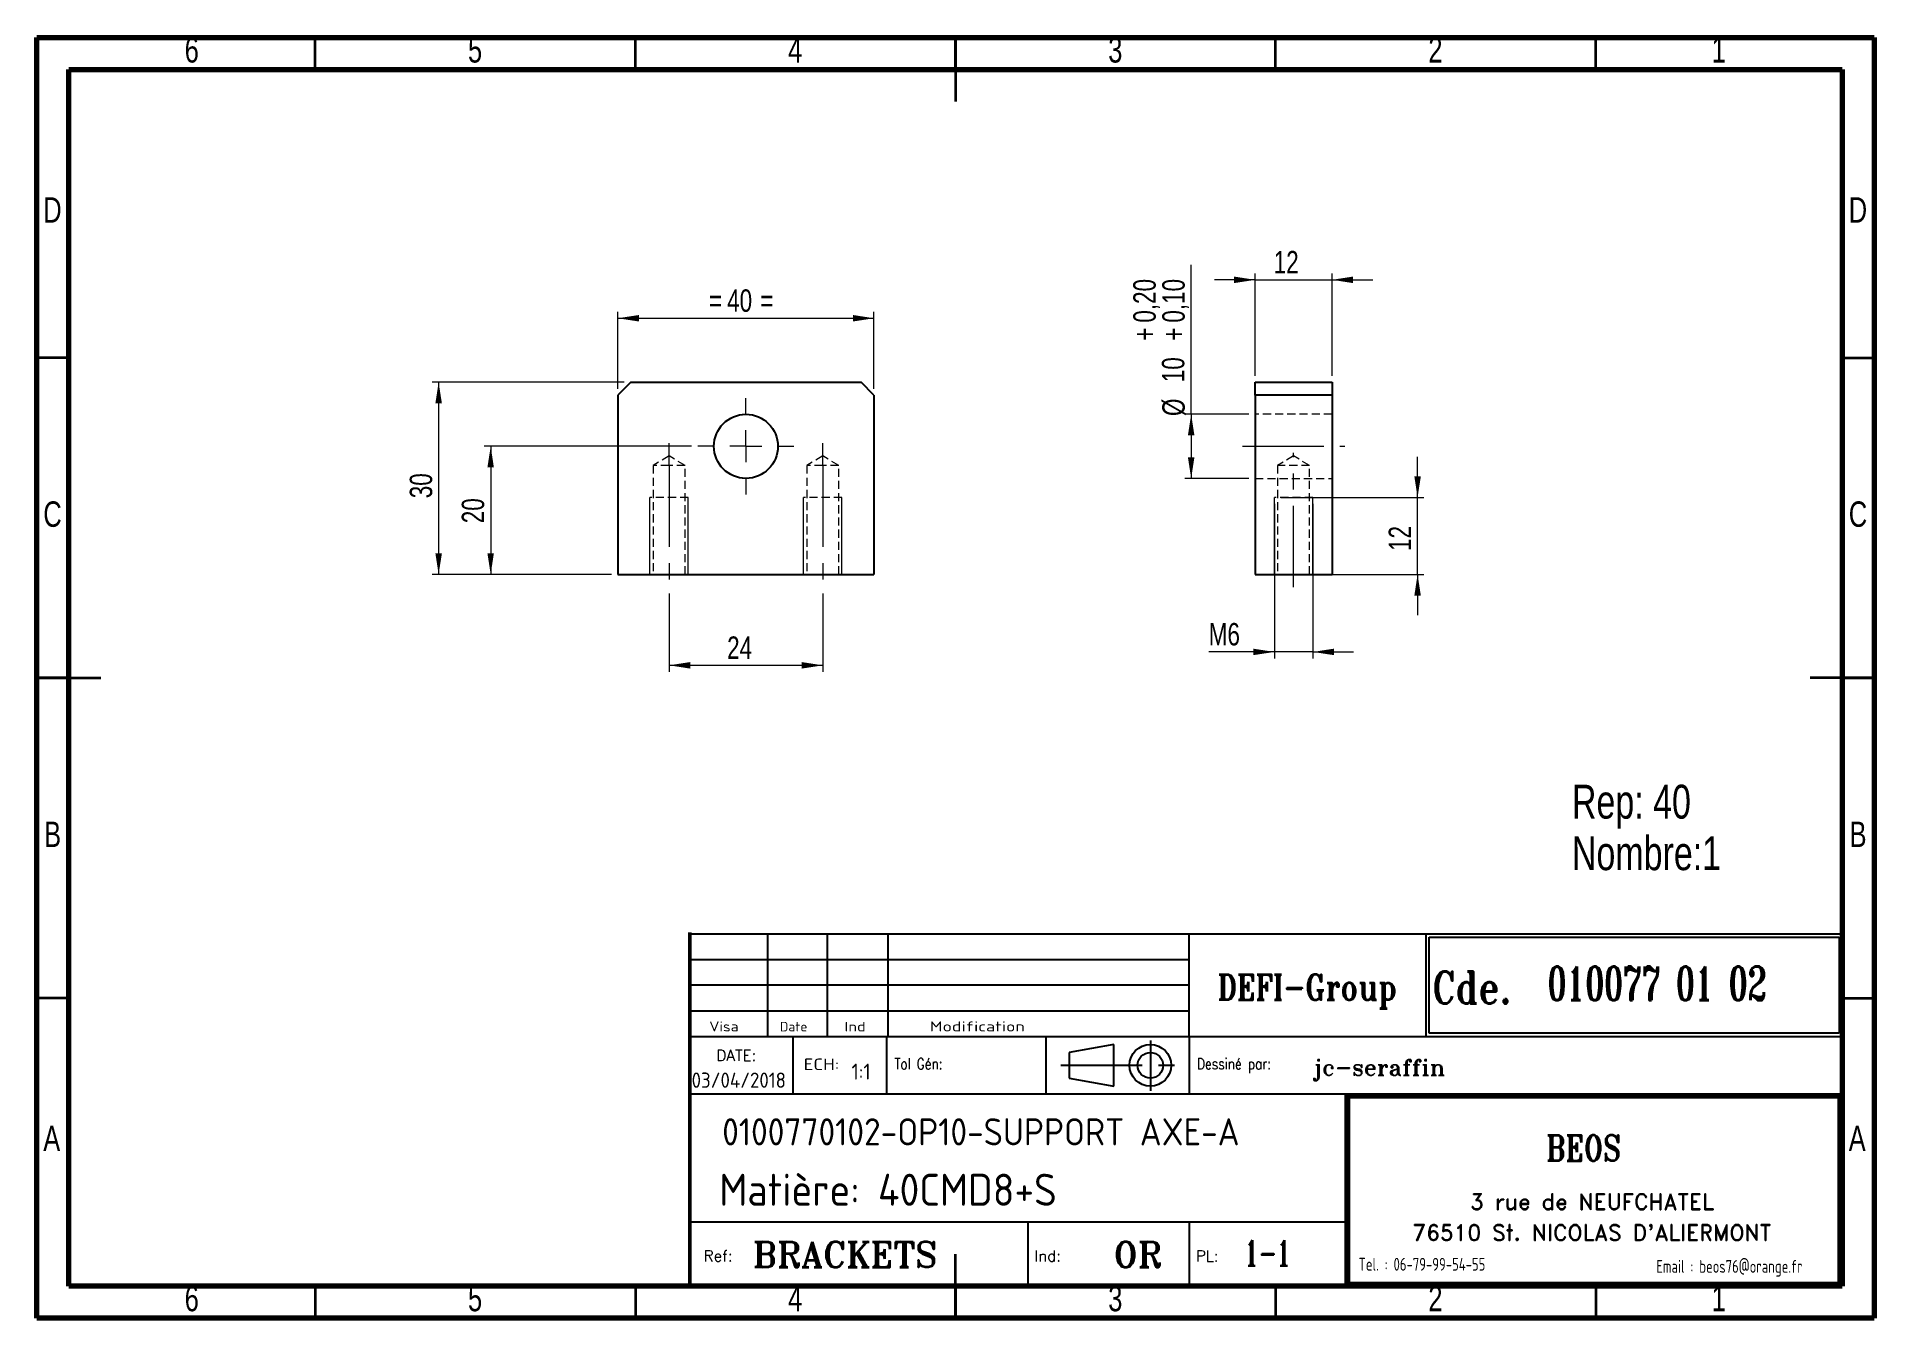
# Model space of a CAD drawing. Header units: millimetres. Extents: x 5 to 292, y 5 to 205.
import ezdxf

# ---------------------------------------------------------------- set-up
doc = ezdxf.new("R2010")
doc.units = ezdxf.units.MM
doc.linetypes.add('CENTERX2', pattern=[20.32, 12.7, -2.54, 2.54, -2.54])
doc.linetypes.add('HIDDEN', pattern=[1.905, 1.27, -0.635])
doc.layers.add('DIMENSIONS', color=176, linetype='Continuous')
doc.styles.add('SLDTEXTSTYLE0', font='TXT', dxfattribs={"width": 0.75})
doc.styles.add('SLDTEXTSTYLE1', font='ISOCP')
doc.styles.add('SLDTEXTSTYLE10', font='ISOCP', dxfattribs={"width": 1.147311})
doc.styles.add('SLDTEXTSTYLE11', font='ISOCP', dxfattribs={"width": 1.385904})
doc.styles.add('SLDTEXTSTYLE12', font='ISOCP', dxfattribs={"width": 1.246461})
doc.styles.add('SLDTEXTSTYLE13', font='ROMAND')
doc.styles.add('SLDTEXTSTYLE2', font='ROMANT', dxfattribs={"width": 0.8})
doc.styles.add('SLDTEXTSTYLE3', font='ISOCP', dxfattribs={"width": 0.8})
doc.styles.add('SLDTEXTSTYLE4', font='ROMANS', dxfattribs={"width": 0.8})
doc.styles.add('SLDTEXTSTYLE5', font='ROMANT')
doc.styles.add('SLDTEXTSTYLE6', font='ROMANS')
doc.styles.add('SLDTEXTSTYLE7', font='ROMANT', dxfattribs={"width": 0.65})
doc.styles.add('SLDTEXTSTYLE8', font='ISOCP', dxfattribs={"width": 1.446157})
doc.styles.add('SLDTEXTSTYLE9', font='ISOCP', dxfattribs={"width": 1.294402})
doc.dimstyles.new('SLDDIMSTYLE0', dxfattribs={"dimtxt": 3.5, "dimasz": 3.302, "dimexe": 0, "dimexo": 0.0625, "dimgap": 0.875, "dimtad": 1, "dimrnd": 1e-09, "dimzin": 12, "dimdsep": 46, "dimtxsty": 'SLDTEXTSTYLE0', "dimsah": 1, "dimcen": 0.09, "dimadec": 0, "dimazin": 3, "dimtfac": 1, "dimtofl": 0, "dimtmove": 0, "dimatfit": 3, "dimfxl": 1, "dimfrac": 2, "dimtolj": 1, "dimtzin": 12, "dimarcsym": 0})
doc.dimstyles.new('SLDDIMSTYLE1', dxfattribs={"dimtxt": 3.5, "dimasz": 3.302, "dimexe": 0, "dimexo": 0.0625, "dimgap": 0.875, "dimtad": 1, "dimrnd": 1e-09, "dimzin": 12, "dimdsep": 46, "dimtxsty": 'SLDTEXTSTYLE0', "dimsah": 1, "dimcen": 0.09, "dimadec": 0, "dimazin": 3, "dimtfac": 1, "dimtmove": 0, "dimatfit": 0, "dimfxl": 1, "dimfrac": 2, "dimtolj": 1, "dimtzin": 12, "dimarcsym": 0})
doc.dimstyles.new('SLDDIMSTYLE2', dxfattribs={"dimtxt": 3.5, "dimasz": 3.302, "dimexe": 0, "dimexo": 0.0625, "dimgap": 0.875, "dimtad": 1, "dimrnd": 1e-09, "dimzin": 12, "dimdsep": 46, "dimtxsty": 'SLDTEXTSTYLE0', "dimsah": 1, "dimcen": 0.09, "dimadec": 0, "dimazin": 3, "dimtol": 1, "dimtp": 0.2, "dimtm": -0.1, "dimtfac": 1, "dimtofl": 0, "dimtmove": 0, "dimatfit": 3, "dimfxl": 1, "dimfrac": 2, "dimtolj": 1, "dimarcsym": 0})

# ---------------------------------------------------------------- blocks, each defined once
blk = doc.blocks.new('SW_NOTE_0')
at = {"color": 0, "linetype": 'Continuous', "lineweight": 0, "char_height": 5.292, "attachment_point": 1, "style": 'SLDTEXTSTYLE0'}
for s, insert in [('Rep: 40', (0, 6.82)), ('Nombre:1', (0, -1.23))]:
    blk.add_mtext(s, dxfattribs=dict(at, insert=insert))
blk = doc.blocks.new('_D')
at = {"color": 7, "linetype": 'Continuous', "lineweight": 18}
for p, q in [((95.77, 150.16), (95.77, 162.16)), ((95.77, 161.16), (135.77, 161.16)), ((135.77, 150.16), (135.77, 162.16))]:
    blk.add_line(p, q, dxfattribs=at)
for points in [[(95.77, 161.16), (99.07, 160.65), (99.07, 161.67)], [(135.77, 161.16), (132.47, 161.67), (132.47, 160.65)]]:
    blk.add_solid(points, dxfattribs=at)
at = {"color": 7, "linetype": 'Continuous', "lineweight": 18, "char_height": 3.5, "attachment_point": 1, "style": 'SLDTEXTSTYLE0'}
for s, insert in [('=', (110, 165.67)), ('40', (112.83, 165.67)), ('=', (118, 165.67))]:
    blk.add_mtext(s, dxfattribs=dict(at, insert=insert))
blk = doc.blocks.new('_D_1')
at = {"color": 7, "linetype": 'Continuous', "lineweight": 18}
for p, q in [((96.77, 151.16), (66.77, 151.16)), ((67.77, 151.16), (67.77, 121.16)), ((94.77, 121.16), (66.77, 121.16))]:
    blk.add_line(p, q, dxfattribs=at)
for points in [[(67.77, 151.16), (67.26, 147.86), (68.28, 147.86)], [(67.77, 121.16), (68.28, 124.46), (67.26, 124.46)]]:
    blk.add_solid(points, dxfattribs=at)
at = {"color": 7, "linetype": 'Continuous', "lineweight": 18, "insert": (63.26, 133.05), "char_height": 3.5, "attachment_point": 1, "rotation": 90, "style": 'SLDTEXTSTYLE0'}
blk.add_mtext('30', dxfattribs=at)
blk = doc.blocks.new('_D_2')
at = {"color": 7, "linetype": 'Continuous', "lineweight": 18}
for p, q in [((107.27, 141.16), (74.9, 141.16)), ((75.9, 141.16), (75.9, 121.16)), ((94.77, 121.16), (74.9, 121.16))]:
    blk.add_line(p, q, dxfattribs=at)
for points in [[(75.9, 141.16), (75.39, 137.86), (76.4, 137.86)], [(75.9, 121.16), (76.4, 124.46), (75.39, 124.46)]]:
    blk.add_solid(points, dxfattribs=at)
at = {"color": 7, "linetype": 'Continuous', "lineweight": 18, "insert": (71.38, 129.15), "char_height": 3.5, "attachment_point": 1, "rotation": 90, "style": 'SLDTEXTSTYLE0'}
blk.add_mtext('20', dxfattribs=at)
blk = doc.blocks.new('_D_3')
at = {"color": 7, "linetype": 'Continuous', "lineweight": 18}
for p, q in [((103.77, 118.16), (103.77, 105.96)), ((127.77, 118.16), (127.77, 105.96)), ((103.77, 106.96), (127.77, 106.96))]:
    blk.add_line(p, q, dxfattribs=at)
for points in [[(103.77, 106.96), (107.07, 106.45), (107.07, 107.47)], [(127.77, 106.96), (124.47, 107.47), (124.47, 106.45)]]:
    blk.add_solid(points, dxfattribs=at)
at = {"color": 7, "linetype": 'Continuous', "lineweight": 18, "insert": (112.83, 111.47), "char_height": 3.5, "attachment_point": 1, "style": 'SLDTEXTSTYLE0'}
blk.add_mtext('24', dxfattribs=at)
blk = doc.blocks.new('SW_CENTERMARKSYMBOL_0')
at = {"color": 0, "linetype": 'Continuous', "lineweight": 0}
for p, q in [((0, 5), (0, 7.5)), ((-5, 0), (-7.5, 0)), ((0, 0), (-2.5, 0)), ((0, 0), (0, 2.5)), ((0, 0), (0, -2.5)), ((0, 0), (2.5, 0)), ((5, 0), (7.5, 0)), ((0, -5), (0, -7.5))]:
    blk.add_line(p, q, dxfattribs=at)
blk = doc.blocks.new('_D_4')
at = {"color": 7, "linetype": 'Continuous', "lineweight": 18}
for p, q in [((195.31, 167.16), (188.96, 167.16)), ((195.31, 152.16), (195.31, 168.16)), ((195.31, 167.16), (207.31, 167.16)), ((207.31, 152.16), (207.31, 168.16)), ((207.31, 167.16), (213.66, 167.16))]:
    blk.add_line(p, q, dxfattribs=at)
for points in [[(195.31, 167.16), (192.01, 167.67), (192.01, 166.65)], [(207.31, 167.16), (210.61, 166.65), (210.61, 167.67)]]:
    blk.add_solid(points, dxfattribs=at)
at = {"color": 7, "linetype": 'Continuous', "lineweight": 18, "insert": (198.2, 171.67), "char_height": 3.5, "attachment_point": 1, "style": 'SLDTEXTSTYLE0'}
blk.add_mtext('12', dxfattribs=at)
blk = doc.blocks.new('_D_5')
at = {"color": 7, "linetype": 'Continuous', "lineweight": 18}
for p, q in [((220.67, 133.16), (220.67, 139.51)), ((199.31, 133.16), (221.67, 133.16)), ((220.67, 121.16), (220.67, 133.16)), ((199.31, 121.16), (221.67, 121.16)), ((220.67, 121.16), (220.67, 114.81))]:
    blk.add_line(p, q, dxfattribs=at)
for points in [[(220.67, 133.16), (221.18, 136.46), (220.17, 136.46)], [(220.67, 121.16), (220.17, 117.86), (221.18, 117.86)]]:
    blk.add_solid(points, dxfattribs=at)
at = {"color": 7, "linetype": 'Continuous', "lineweight": 18, "insert": (216.16, 124.82), "char_height": 3.5, "attachment_point": 1, "rotation": 90, "style": 'SLDTEXTSTYLE0'}
blk.add_mtext('12', dxfattribs=at)
blk = doc.blocks.new('_D_6')
at = {"color": 7, "linetype": 'Continuous', "lineweight": 18}
for p, q in [((185.31, 146.16), (185.31, 169.52)), ((194.31, 146.16), (184.31, 146.16)), ((185.31, 146.16), (185.31, 136.16)), ((194.31, 136.16), (184.31, 136.16))]:
    blk.add_line(p, q, dxfattribs=at)
for points in [[(185.31, 146.16), (184.8, 142.86), (185.82, 142.86)], [(185.31, 136.16), (185.82, 139.46), (184.8, 139.46)]]:
    blk.add_solid(points, dxfattribs=at)
at = {"color": 7, "linetype": 'Continuous', "lineweight": 18, "char_height": 3.5, "attachment_point": 1, "rotation": 90, "style": 'SLDTEXTSTYLE0'}
for s, insert in [('0,20', (176.27, 160.47)), ('0,10', (180.8, 160.47)), ('+', (176.27, 157.64)), ('+', (180.8, 157.64)), ('10', (180.74, 151.17)), ('%%c', (180.8, 145.89))]:
    blk.add_mtext(s, dxfattribs=dict(at, insert=insert))
blk = doc.blocks.new('_D_7')
at = {"color": 7, "linetype": 'Continuous', "lineweight": 18}
for p, q in [((198.31, 132.16), (198.31, 108.05)), ((204.31, 132.16), (204.31, 108.05)), ((198.31, 109.05), (188.05, 109.05)), ((204.31, 109.05), (198.31, 109.05)), ((204.31, 109.05), (210.66, 109.05))]:
    blk.add_line(p, q, dxfattribs=at)
for points in [[(198.31, 109.05), (195.01, 109.56), (195.01, 108.55)], [(204.31, 109.05), (207.61, 108.55), (207.61, 109.56)]]:
    blk.add_solid(points, dxfattribs=at)
at = {"color": 7, "linetype": 'Continuous', "lineweight": 18, "insert": (188.05, 113.57), "char_height": 3.5, "attachment_point": 1, "style": 'SLDTEXTSTYLE0'}
blk.add_mtext('M6', dxfattribs=at)

msp = doc.modelspace()

# ---------------------------------------------------------------- linework, layer by layer
at = {"color": 7, "linetype": 'Continuous', "lineweight": 70}
for p, q in [((5, 5), (5, 205)), ((5, 205), (292, 205)), ((292, 205), (292, 5)), ((10, 10), (10, 200)), ((10, 200), (287, 200)), ((287, 200), (287, 10)), ((287, 10), (10, 10)), ((292, 5), (5, 5))]:
    msp.add_line(p, q, dxfattribs=at)
at = {"color": 7, "linetype": 'Continuous', "lineweight": 35}
for p, q in [((48.5, 200), (48.5, 205)), ((98.5, 200), (98.5, 205)), ((148.5, 205.001), (148.5, 194.999)), ((148.5, 200), (148.5, 205)), ((198.5, 200), (198.5, 205)), ((248.5, 200), (248.5, 205)), ((10, 155), (5, 155)), ((287, 155), (292, 155)), ((4.999, 105), (15.001, 105)), ((10, 105), (5, 105)), ((292.001, 105), (281.999, 105)), ((287, 105), (292, 105)), ((10, 55), (5, 55)), ((287, 55), (292, 55)), ((148.5, 4.999), (148.5, 15.001)), ((48.5, 10), (48.5, 5)), ((98.5, 10), (98.5, 5)), ((148.5, 10), (148.5, 5)), ((198.5, 10), (198.5, 5)), ((248.5, 10), (248.5, 5))]:
    msp.add_line(p, q, dxfattribs=at)
at = {"color": 7, "linetype": 'Continuous', "lineweight": 25}
for p, q in [((97.768, 151.161), (95.768, 149.161)), ((97.768, 151.161), (133.768, 151.161)), ((135.768, 149.161), (133.768, 151.161)), ((195.308, 151.161), (207.308, 151.161)), ((195.308, 149.161), (195.308, 151.161)), ((207.308, 151.161), (207.308, 149.161)), ((95.768, 149.161), (95.768, 121.161)), ((135.768, 149.161), (135.768, 121.161)), ((195.308, 149.161), (195.308, 121.161)), ((207.308, 149.161), (195.308, 149.161)), ((207.308, 149.161), (207.308, 121.161)), ((95.768, 121.161), (135.768, 121.161)), ((195.308, 121.161), (207.308, 121.161))]:
    msp.add_line(p, q, dxfattribs=at)
at = {"color": 7, "linetype": 'HIDDEN', "lineweight": 18}
for p, q in [((207.308, 146.161), (195.308, 146.161)), ((103.768, 139.663), (101.268, 138.161)), ((103.768, 138.161), (101.268, 138.161)), ((101.268, 138.161), (101.268, 121.161)), ((106.268, 138.161), (103.768, 139.663)), ((106.268, 138.161), (103.768, 138.161)), ((106.268, 121.161), (106.268, 138.161)), ((127.768, 139.663), (125.268, 138.161)), ((127.768, 138.161), (125.268, 138.161)), ((125.268, 138.161), (125.268, 121.161)), ((130.268, 138.161), (127.768, 139.663)), ((130.268, 138.161), (127.768, 138.161)), ((130.268, 121.161), (130.268, 138.161)), ((201.308, 139.663), (198.808, 138.161)), ((203.808, 138.161), (198.808, 138.161)), ((198.808, 138.161), (198.808, 121.161)), ((203.808, 138.161), (201.308, 139.663)), ((203.808, 121.161), (203.808, 138.161)), ((195.308, 136.161), (207.308, 136.161)), ((106.768, 133.161), (100.768, 133.161)), ((130.768, 133.161), (124.768, 133.161)), ((204.308, 133.161), (198.308, 133.161)), ((204.308, 133.161), (198.308, 133.161))]:
    msp.add_line(p, q, dxfattribs=at)
at = {"color": 7, "linetype": 'CENTERX2', "lineweight": 18}
for p, q in [((103.768, 138.161), (103.768, 141.663)), ((127.768, 138.161), (127.768, 141.663)), ((193.308, 141.161), (209.308, 141.161)), ((103.768, 138.161), (103.768, 119.161)), ((127.768, 138.161), (127.768, 119.161)), ((201.308, 119.161), (201.308, 140.161))]:
    msp.add_line(p, q, dxfattribs=at)
at = {"color": 7, "linetype": 'Continuous', "lineweight": 18}
for p, q in [((100.768, 121.161), (100.768, 133.161)), ((106.768, 121.161), (106.768, 133.161)), ((124.768, 121.161), (124.768, 133.161)), ((130.768, 121.161), (130.768, 133.161)), ((198.308, 121.161), (198.308, 133.161)), ((198.308, 121.161), (198.308, 133.161)), ((204.308, 121.161), (204.308, 133.161)), ((204.308, 121.161), (204.308, 133.161))]:
    msp.add_line(p, q, dxfattribs=at)
at = {"color": 7, "linetype": 'Continuous', "lineweight": 50}
msp.add_line((107, 65.25), (107, 10), dxfattribs=at)
at = {"color": 7, "linetype": 'Continuous', "lineweight": 25}
msp.add_circle((115.768, 141.161), 5, dxfattribs=at)
at = {"layer": 'DIMENSIONS', "color": 3}
for p, q in [((185, 65), (106.925, 65)), ((119.192, 49), (119.192, 65)), ((128.498, 49), (128.498, 65)), ((137.966, 49), (137.966, 65)), ((107, 61), (185, 61)), ((185, 57), (107, 57)), ((107, 53), (185, 53))]:
    msp.add_line(p, q, dxfattribs=at)
at = {"layer": 'DIMENSIONS', "color": 6}
for p, q in [((106.925, 65), (106.925, 10)), ((287, 10), (287, 65)), ((287, 40), (209.384, 40)), ((209.384, 40), (209.384, 10)), ((286.8, 39.8), (209.584, 39.8)), ((209.584, 39.8), (209.584, 10.2)), ((286.6, 39.6), (209.784, 39.6)), ((209.784, 39.6), (209.784, 10.4)), ((286.4, 39.4), (209.984, 39.4)), ((209.984, 39.4), (209.984, 10.6)), ((286.4, 10.6), (286.4, 39.4)), ((286.6, 10.4), (286.6, 39.6)), ((286.8, 10.2), (286.8, 39.8)), ((106.925, 10), (287, 10)), ((209.584, 10.2), (286.8, 10.2)), ((209.784, 10.4), (286.6, 10.4)), ((209.984, 10.6), (286.4, 10.6))]:
    msp.add_line(p, q, dxfattribs=at)
at = {"layer": 'DIMENSIONS', "color": 1}
for p, q in [((287, 65), (185, 65)), ((185, 49), (185, 65)), ((222, 49), (222, 65)), ((222.5, 49.5), (222.5, 64.5)), ((222.5, 64.5), (286.5, 64.5)), ((286.5, 64.5), (286.5, 49.5)), ((107, 49), (287, 49)), ((123.11, 49), (123.11, 40)), ((137.731, 49), (137.731, 40)), ((162.62, 49), (162.62, 40)), ((185, 49), (185, 40)), ((286.5, 49.5), (222.5, 49.5)), ((209.384, 40), (107, 40)), ((209.384, 20), (107, 20)), ((159.792, 20), (159.792, 10)), ((185, 20), (185, 10))]:
    msp.add_line(p, q, dxfattribs=at)
at = {"layer": 'DIMENSIONS'}
for p, q in [((222.5, 49.5), (222.5, 64.5)), ((222.5, 64.5), (286.5, 64.5)), ((286.5, 64.5), (286.5, 49.5)), ((286.5, 49.5), (222.5, 49.5))]:
    msp.add_line(p, q, dxfattribs=at)
at = {"layer": 'DIMENSIONS', "color": 7}
for p, q in [((173.244, 47.75), (166.244, 46.5)), ((166.244, 46.5), (166.244, 42.5)), ((173.244, 41.25), (173.244, 47.75)), ((166.244, 42.5), (173.244, 41.25))]:
    msp.add_line(p, q, dxfattribs=at)
at = {"layer": 'DIMENSIONS', "color": 3, "linetype": 'CENTERX2'}
for p, q in [((178.934, 48.348), (178.934, 40.513)), ((164.946, 44.5), (183.201, 44.5))]:
    msp.add_line(p, q, dxfattribs=at)
at = {"layer": 'DIMENSIONS', "color": 7}
for radius in [3.25, 2]:
    msp.add_circle((178.934, 44.5), radius, dxfattribs=at)

# ---------------------------------------------------------------- block references
at = {"color": 7, "linetype": 'Continuous', "lineweight": 0}
for name, p in [('SW_CENTERMARKSYMBOL_0', (115.768, 141.161)), ('SW_NOTE_0', (244.777, 81.495))]:
    msp.add_blockref(name, p, dxfattribs=at)

# ---------------------------------------------------------------- texts
at = {"color": 7, "linetype": 'Continuous', "lineweight": 0, "char_height": 3.969, "attachment_point": 2, "style": 'SLDTEXTSTYLE0'}
for s, insert in [('6', (29.21, 205.06)), ('5', (73.46, 205.06)), ('4', (123.46, 205.06)), ('3', (173.46, 205.06)), ('2', (223.46, 205.06)), ('1', (267.71, 205.06)), ('D', (7.453, 180.06)), ('D', (289.453, 180.06)), ('C', (7.459, 132.56)), ('C', (289.459, 132.56)), ('B', (7.471, 82.56)), ('B', (289.471, 82.56)), ('A', (7.34, 35.06)), ('A', (289.34, 35.06)), ('6', (29.21, 10.06)), ('5', (73.46, 10.06)), ('4', (123.46, 10.06)), ('3', (173.46, 10.06)), ('2', (223.46, 10.06)), ('1', (267.71, 10.06))]:
    msp.add_mtext(s, dxfattribs=dict(at, insert=insert))
at = {"layer": 'DIMENSIONS'}
for s, insert, char_height, attachment_point, style in [('DEFI-Group', (203.42, 58.701), 4, 2, 'SLDTEXTSTYLE2'), ('Cde.', (223, 59.126), 5, 1, 'SLDTEXTSTYLE2'), ('010077 01 02', (240.977, 59.94), 5.29167, 1, 'SLDTEXTSTYLE7'), ('Visa', (110.041, 51.348), 1.5671, 1, 'SLDTEXTSTYLE12'), ('Date', (121.067, 51.283), 1.4924, 1, 'SLDTEXTSTYLE10'), ('Ind', (131.171, 51.283), 1.4924, 1, 'SLDTEXTSTYLE11'), ('Modification', (144.489, 51.348), 1.56705, 1, 'SLDTEXTSTYLE8'), ('DATE:', (111.156, 46.915), 1.7277, 1, 'SLDTEXTSTYLE6'), ('03/04/2018', (107.286, 43.368), 2.3813, 1, 'SLDTEXTSTYLE1'), ('ECH:', (124.788, 45.56), 1.8141, 1, 'SLDTEXTSTYLE9'), ('1:1', (132.263, 44.764), 2.5, 1, 'SLDTEXTSTYLE1'), ('Tol Gén:', (138.952, 45.598), 1.7277, 1, 'SLDTEXTSTYLE4'), ('Dessiné par:', (186.221, 45.598), 1.72768, 1, 'SLDTEXTSTYLE4'), ('jc-seraffin', (204.355, 45.42), 2.5, 1, 'SLDTEXTSTYLE5'), ('0100770102-OP10-SUPPORT AXE-A', (112.057, 36.227), 4.23333, 1, 'SLDTEXTSTYLE1'), ('BEOS', (246.571, 33.595), 4, 2, 'SLDTEXTSTYLE2'), ('Matière: 40CMD8+S', (111.603, 27.564), 5, 1, 'SLDTEXTSTYLE1'), ('3 rue de NEUFCHATEL', (247.909, 24.448), 2.5, 2, 'SLDTEXTSTYLE13'), ("76510 St. NICOLAS D'ALIERMONT", (247.903, 19.623), 2.5, 2, 'SLDTEXTSTYLE13'), ('Ref:', (109.168, 15.598), 1.7277, 1, 'SLDTEXTSTYLE6'), ('BRACKETS', (116.839, 16.951), 4, 1, 'SLDTEXTSTYLE5'), ('Ind:', (160.826, 15.598), 1.7277, 1, 'SLDTEXTSTYLE6'), ('OR', (173.194, 16.951), 4, 1, 'SLDTEXTSTYLE5'), ('PL:', (186.034, 15.598), 1.7277, 1, 'SLDTEXTSTYLE6'), ('1-1', (193.651, 17.173), 4, 1, 'SLDTEXTSTYLE7'), ('Tel. : 06-79-99-54-55', (221.36, 14.429), 2, 2, 'SLDTEXTSTYLE3'), ('Email : beos76@orange.fr', (269.372, 14.097), 2, 2, 'SLDTEXTSTYLE3')]:
    msp.add_mtext(s, dxfattribs=dict(at, insert=insert, char_height=char_height, attachment_point=attachment_point, style=style))

# ---------------------------------------------------------------- dimensions: what is measured, and where the dimension line sits
at = {"color": 7, "linetype": 'Continuous', "lineweight": 18}
dim = msp.add_linear_dim(base=(185.308, 136.161), p1=(195.308, 146.161), p2=(195.308, 136.161), angle=90, text='%%c<>', dimstyle='SLDDIMSTYLE2', dxfattribs=at)
dim.commit()
dim.dimension.update_dxf_attribs({"geometry": '_D_6', "text_midpoint": (185.308, 157.706), "dimtype": 160})
for base, p1, p2, dimstyle, picture, middle in [((207.308, 167.161), (195.308, 151.161), (207.308, 151.161), 'SLDDIMSTYLE1', '_D_4', (200.784, 167.161)), ((127.768, 106.962), (103.768, 119.161), (127.768, 119.161), 'SLDDIMSTYLE0', '_D_3', (115.419, 106.962))]:
    dim = msp.add_linear_dim(base=base, p1=p1, p2=p2, dimstyle=dimstyle, dxfattribs=at)
    dim.commit()
    dim.dimension.update_dxf_attribs({"geometry": picture, "text_midpoint": middle, "dimtype": 160})
for base, p1, p2, text, dimstyle, picture, middle in [((135.768, 161.161), (95.768, 149.161), (135.768, 149.161), '=<>=', 'SLDDIMSTYLE0', '_D', (115.419, 161.161)), ((198.308, 109.054), (204.308, 133.161), (198.308, 133.161), 'M6', 'SLDDIMSTYLE1', '_D_7', (191.484, 109.054))]:
    dim = msp.add_linear_dim(base=base, p1=p1, p2=p2, text=text, dimstyle=dimstyle, dxfattribs=at)
    dim.commit()
    dim.dimension.update_dxf_attribs({"geometry": picture, "text_midpoint": middle, "dimtype": 160})
for base, p1, p2, dimstyle, picture, middle in [((67.768, 121.161), (97.768, 151.161), (95.768, 121.161), 'SLDDIMSTYLE0', '_D_1', (67.768, 135.637)), ((75.895, 121.161), (108.268, 141.161), (95.768, 121.161), 'SLDDIMSTYLE1', '_D_2', (75.895, 131.733)), ((220.675, 133.161), (198.308, 121.161), (198.308, 133.161), 'SLDDIMSTYLE1', '_D_5', (220.675, 127.404))]:
    dim = msp.add_linear_dim(base=base, p1=p1, p2=p2, angle=90, dimstyle=dimstyle, dxfattribs=at)
    dim.commit()
    dim.dimension.update_dxf_attribs({"geometry": picture, "text_midpoint": middle, "dimtype": 160})

doc.saveas('drawing.dxf')
